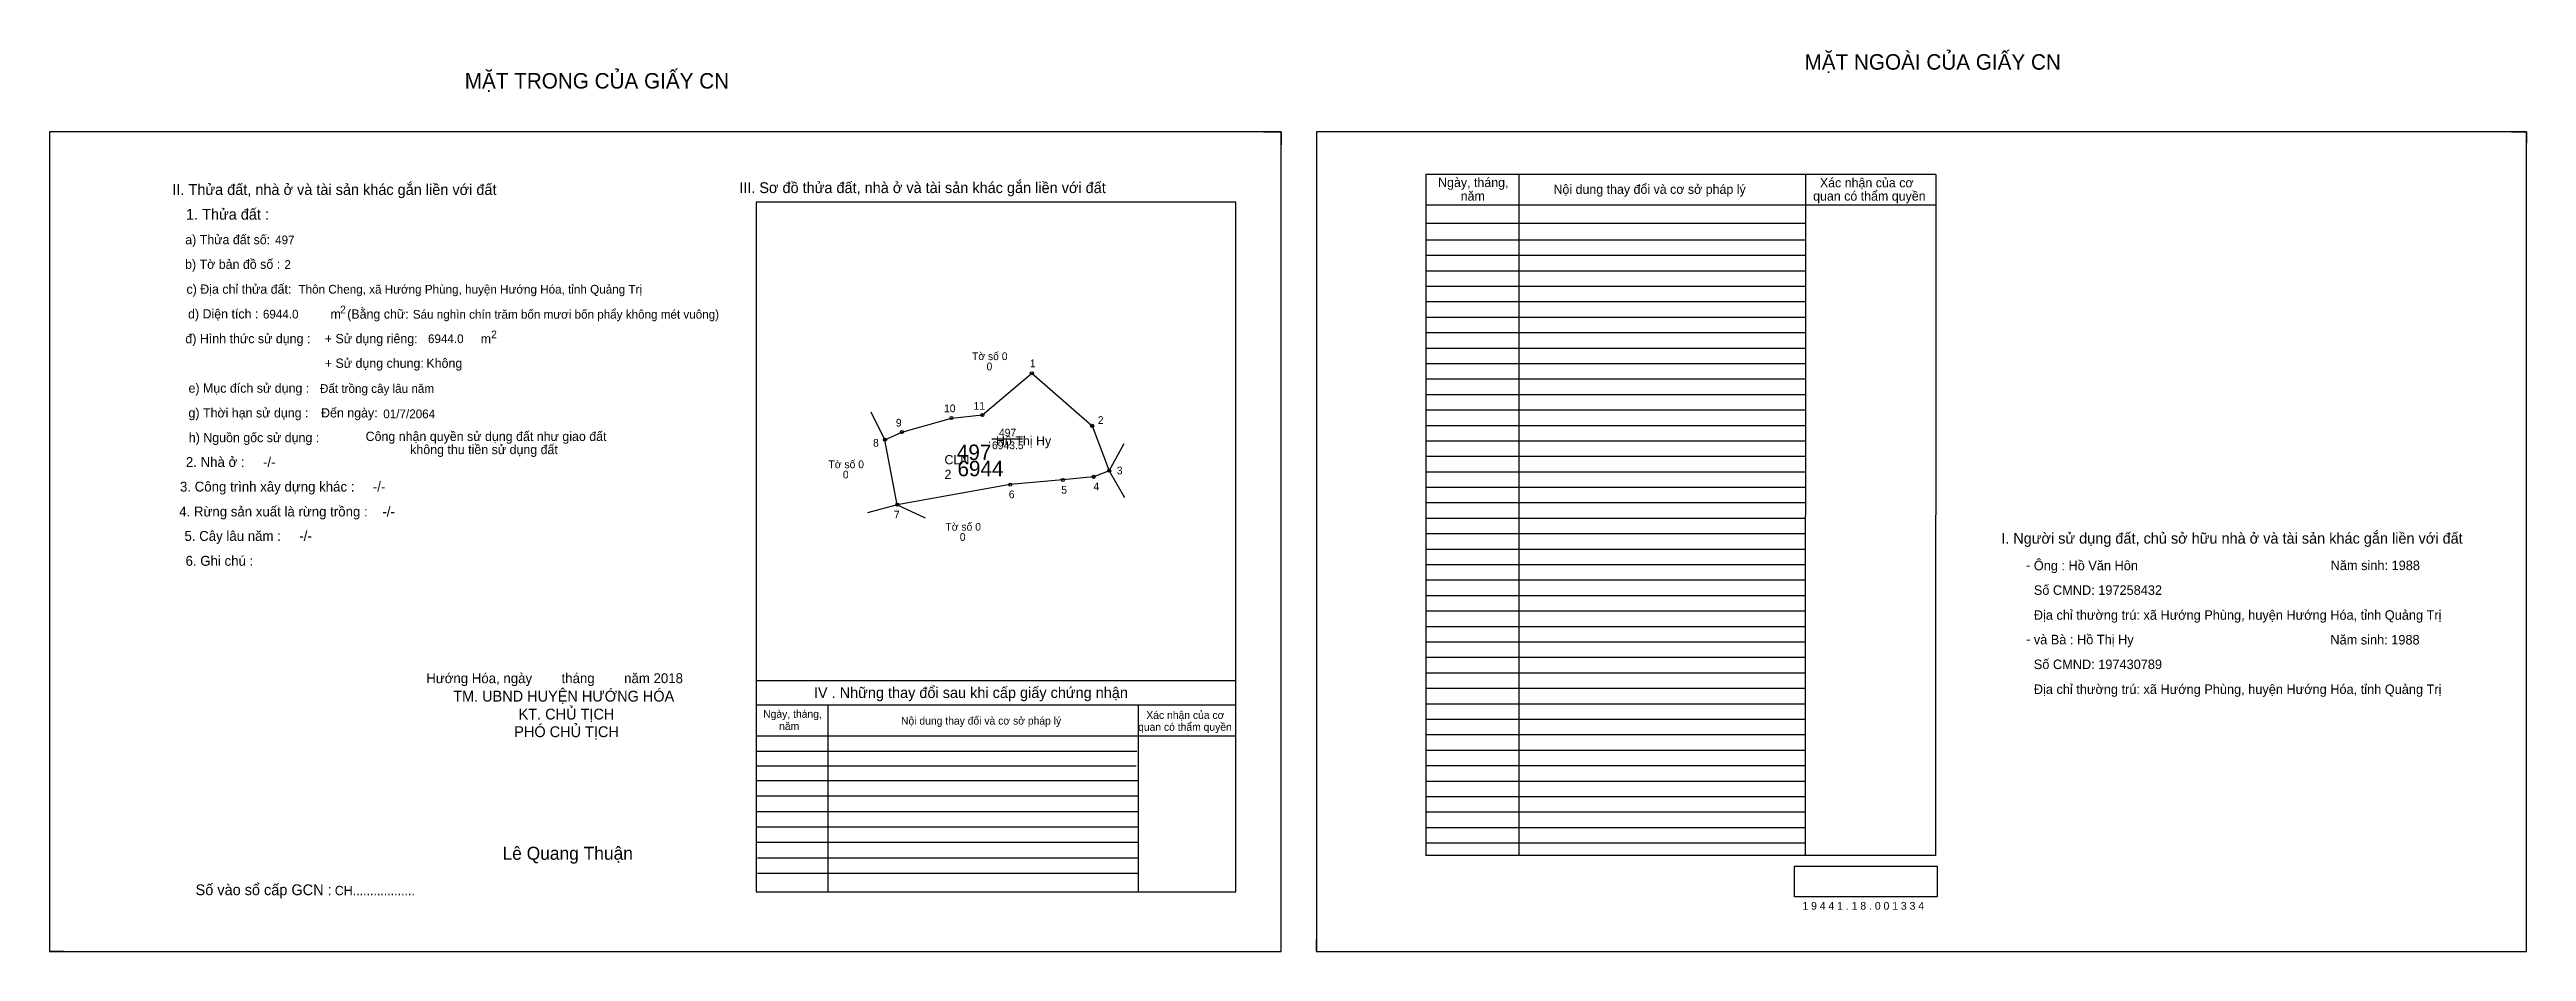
# Model space of a CAD drawing. Extents: x 529803 to 533313, y 1849902 to 1850501.
# Drawn here: x 531712 to 533313, y 1849918 to 1850501 of the extents above.
import ezdxf

# ---------------------------------------------------------------- set-up
doc = ezdxf.new("R2010")
doc.units = 0
for name, color, linetype in [('Default', 7, 'Continuous'), ('Level 10', 7, 'Continuous'), ('Level 11', 7, 'Continuous'), ('Level 13', 7, 'Continuous'), ('Level 2', 7, 'Continuous'), ('Level 27', 7, 'Continuous'), ('Level 3', 7, 'Continuous'), ('Level 36', 7, 'Continuous'), ('Level 4', 7, 'Continuous'), ('Level 5', 7, 'Continuous'), ('Level 55', 7, 'Continuous'), ('Level 6', 7, 'Continuous'), ('Level 7', 7, 'Continuous'), ('Level 8', 7, 'Continuous'), ('Level 9', 7, 'Continuous')]:
    doc.layers.add(name, color=color, linetype=linetype)

msp = doc.modelspace()

# ---------------------------------------------------------------- linework, layer by layer
at = {"layer": 'Level 10'}
for p, q in [((532496.8, 1850448.1), (532508.1, 1850448.1)), ((532508.1, 1850448.1), (532508.1, 1850439.7)), ((533303.6, 1850448.1), (533313.2, 1850448.1)), ((533313.2, 1850448.1), (533313.2, 1850440.7)), ((531712, 1849925.9), (531712, 1849918.1)), ((531721.2, 1849918.1), (531712, 1849918.1)), ((532530.9, 1849918.1), (532530.9, 1849925.9)), ((532530.9, 1849918.1), (532538, 1849918.1))]:
    msp.add_line(p, q, dxfattribs=at)
for points in [[(531712, 1849918.1), (532508.1, 1849918.1), (532508.1, 1850448.1), (531712, 1850448.1)], [(532530.9, 1849918.1), (533313.2, 1849918.1), (533313.2, 1850448.1), (532530.9, 1850448.1)], [(532260, 1850207), (532252, 1850249), (532263, 1850254), (532295, 1850263), (532315, 1850265), (532347, 1850292), (532386, 1850258), (532397, 1850229), (532387, 1850225), (532367, 1850223), (532333, 1850220)]]:
    msp.add_lwpolyline(points, close=True, dxfattribs=at)
at = {"layer": 'Level 11'}
for centre in [(532347, 1850292), (532263, 1850254), (532295, 1850263), (532315, 1850265), (532386, 1850258), (532252, 1850249), (532333, 1850220), (532367, 1850223), (532387, 1850225), (532397, 1850229), (532260, 1850207), (532260, 1850207)]:
    msp.add_circle(centre, 1, dxfattribs=at)
at = {"layer": 'Level 27'}
for p, q in [((532252, 1850249), (532243.1, 1850266.9)), ((532397, 1850229), (532406.6, 1850246.6)), ((532397, 1850229), (532406.9, 1850211.6)), ((532260, 1850207), (532240.7, 1850201.7)), ((532260, 1850207), (532278.1, 1850198.5))]:
    msp.add_line(p, q, dxfattribs=at)
at = {"layer": 'Level 6'}
msp.add_lwpolyline([(532839.9, 1849973.2), (532932.3, 1849973.2), (532932.3, 1849953.4), (532839.9, 1849953.4)], close=True, dxfattribs=at)
at = {"layer": 'Level 7'}
for p, q in [((532846.9, 1850378.1), (532601.7, 1850378.1)), ((532846.9, 1850368.1), (532601.7, 1850368.1)), ((532846.9, 1850358.1), (532601.7, 1850358.1)), ((532846.9, 1850348.1), (532601.7, 1850348.1)), ((532846.9, 1850338.1), (532601.7, 1850338.1)), ((532846.9, 1850328.1), (532601.7, 1850328.1)), ((532846.9, 1850318.1), (532601.7, 1850318.1)), ((532846.9, 1850308.1), (532601.7, 1850308.1)), ((532846.9, 1850298.1), (532601.7, 1850298.1)), ((532846.9, 1850288.1), (532601.7, 1850288.1)), ((532846.9, 1850278.1), (532601.7, 1850278.1)), ((532846.9, 1850268.1), (532601.7, 1850268.1)), ((532846.9, 1850258.1), (532601.7, 1850258.1)), ((532846.9, 1850248.1), (532601.7, 1850248.1)), ((532846.9, 1850238.1), (532601.7, 1850238.1)), ((532846.9, 1850228.1), (532601.7, 1850228.1)), ((532846.9, 1850218.1), (532601.7, 1850218.1)), ((532846.9, 1850208.1), (532601.7, 1850208.1)), ((532846.9, 1850198.1), (532601.7, 1850198.1)), ((532846.9, 1850188.1), (532601.7, 1850188.1)), ((532846.9, 1850178.1), (532601.7, 1850178.1)), ((532846.9, 1850168.1), (532601.7, 1850168.1)), ((532846.9, 1850158.1), (532601.7, 1850158.1)), ((532846.9, 1850148.1), (532601.7, 1850148.1)), ((532846.9, 1850138.1), (532601.7, 1850138.1)), ((532846.9, 1850128.1), (532601.7, 1850128.1)), ((532846.9, 1850118.1), (532601.7, 1850118.1)), ((532846.9, 1850108.1), (532601.7, 1850108.1)), ((532846.9, 1850098.1), (532601.7, 1850098.1)), ((532846.9, 1850088.1), (532601.7, 1850088.1)), ((532846.9, 1850078.1), (532601.7, 1850078.1)), ((532846.9, 1850068.1), (532601.7, 1850068.1)), ((532414.9, 1850047.4), (532168.8, 1850047.4)), ((532846.9, 1850058.1), (532601.7, 1850058.1)), ((532846.9, 1850048.1), (532601.7, 1850048.1)), ((532414.4, 1850037.9), (532168.8, 1850037.9)), ((532415.7, 1850028.5), (532168.8, 1850028.5)), ((532846.9, 1850038.1), (532601.7, 1850038.1)), ((532846.9, 1850028.1), (532601.7, 1850028.1)), ((532415.7, 1850018.5), (532168.8, 1850018.5)), ((532846.9, 1850018.1), (532601.7, 1850018.1)), ((532415.7, 1850008.5), (532168.8, 1850008.5)), ((532415.7, 1849998.5), (532168.8, 1849998.5)), ((532846.9, 1850008.1), (532601.7, 1850008.1)), ((532846.9, 1849998.1), (532601.7, 1849998.1)), ((532415.7, 1849988.5), (532168.8, 1849988.5)), ((532415.7, 1849978.5), (532169.6, 1849978.5)), ((532846.9, 1849988.1), (532601.7, 1849988.1)), ((532415.7, 1849968.5), (532169.6, 1849968.5))]:
    msp.add_line(p, q, dxfattribs=at)
at = {"layer": 'Level 8'}
for p, q in [((532931.3, 1850420.6), (532601.7, 1850420.6)), ((532601.7, 1850420.6), (532601.7, 1849980.1)), ((532661.7, 1850420.6), (532661.7, 1849980.1)), ((532847.1, 1850420.4), (532846.9, 1849980.1)), ((532931.3, 1850420.6), (532931.2, 1849980.1)), ((532478.8, 1850402.7), (532168.8, 1850402.7)), ((532168.8, 1850402.7), (532168.8, 1849956.7)), ((532478.8, 1849956.7), (532478.8, 1850402.7)), ((532931.3, 1850400.6), (532601.7, 1850400.6)), ((532846.9, 1850388.8), (532601.7, 1850388.8)), ((532478.8, 1850093.1), (532168.8, 1850093.1)), ((532478.8, 1850077.4), (532168.8, 1850077.4)), ((532215, 1850077.4), (532215, 1849956.7)), ((532415.7, 1850077.4), (532415.7, 1849956.7)), ((532478.8, 1850057.4), (532168.8, 1850057.4)), ((532931.2, 1849980.1), (532601.7, 1849980.1)), ((532168.8, 1849956.7), (532478.8, 1849956.7))]:
    msp.add_line(p, q, dxfattribs=at)
at = {"layer": 'Level 9'}
msp.add_line((532321.2, 1850249.5), (532341, 1850249.5), dxfattribs=at)

# ---------------------------------------------------------------- texts
at = {"layer": 'Default'}
for s, p in [('e) Mục đích sử dụng :', (531801.8, 1850279.4)), ('g) Thời hạn sử dụng :', (531801.8, 1850263.4)), ('Đến ngày:', (531887.5, 1850263.4)), ('h) Nguồn gốc sử dụng :', (531802, 1850247.4)), ('Công nhận quyền sử dụng đất như giao đất', (531916.3, 1850248.2)), ('không thu tiền sử dụng đất', (531945.1, 1850239.7))]:
    msp.add_text(s, height=6, dxfattribs=at).set_placement(p)
at = {"layer": 'Level 13'}
for s, p in [('497', (532325.7, 1850251.1)), ('.', (532318.6, 1850247)), ('6943.5', (532321.2, 1850242.9))]:
    msp.add_text(s, height=5, dxfattribs=at).set_placement(p)
at = {"layer": 'Level 2'}
msp.add_text('Hồ Thị Hy', height=6, dxfattribs=at).set_placement((532323.8, 1850245.3))
at = {"layer": 'Level 3'}
msp.add_text('CLN', height=6, dxfattribs=at).set_placement((532290.5, 1850233.1))
at = {"layer": 'Level 36'}
for s, p in [('Tờ số 0', (532308.3, 1850300.5)), ('0', (532317.7, 1850293.9)), ('Tờ số 0', (532215.5, 1850230.6)), ('0', (532224.8, 1850224)), ('Tờ số 0', (532291.1, 1850190.2)), ('0', (532300.4, 1850183.6))]:
    msp.add_text(s, height=5, dxfattribs=at).set_placement(p)
at = {"layer": 'Level 4'}
msp.add_text('497', height=10, dxfattribs=at).set_placement((532298.5, 1850235.9))
at = {"layer": 'Level 5'}
msp.add_text('6944', height=10, dxfattribs=at).set_placement((532298.9, 1850225.4))
at = {"layer": 'Level 55'}
for s, height, p in [('1', 0.8, (532346.8, 1850292)), ('0', 0.22, (532346.9, 1850291.8)), ('9', 0.8, (532262.7, 1850254)), ('0', 0.22, (532262.9, 1850253.8)), ('10', 0.8, (532294.4, 1850263)), ('0', 0.22, (532294.9, 1850262.8)), ('11', 0.8, (532314.5, 1850265)), ('0', 0.22, (532314.9, 1850264.8)), ('2', 0.8, (532385.7, 1850258)), ('0', 0.22, (532385.9, 1850257.8)), ('8', 0.8, (532251.7, 1850249)), ('0', 0.22, (532251.9, 1850248.8)), ('0', 0.22, (532251.9, 1850248.8)), ('0', 0.22, (532251.9, 1850248.8)), ('6', 0.8, (532332.7, 1850220)), ('0', 0.22, (532332.9, 1850219.8)), ('0', 0.22, (532332.9, 1850219.8)), ('5', 0.8, (532366.7, 1850223)), ('0', 0.22, (532366.9, 1850222.8)), ('0', 0.22, (532366.9, 1850222.8)), ('4', 0.8, (532386.7, 1850225)), ('0', 0.22, (532386.9, 1850224.8)), ('0', 0.22, (532386.9, 1850224.8)), ('3', 0.8, (532396.8, 1850229)), ('0', 0.22, (532396.9, 1850228.8)), ('0', 0.22, (532396.9, 1850228.8)), ('0', 0.22, (532396.9, 1850228.8)), ('7', 0.8, (532259.7, 1850207)), ('0', 0.22, (532259.9, 1850206.8)), ('0', 0.22, (532259.9, 1850206.8)), ('0', 0.22, (532259.9, 1850206.8)), ('0', 0.22, (532259.9, 1850206.8))]:
    msp.add_text(s, height=height, dxfattribs=at).set_placement(p)
at = {"layer": 'Level 6'}
for s, height, p in [('497', 5.63, (531857.8, 1850375.4)), ('2', 5.63, (531863.8, 1850359.5)), ('Thôn Cheng, xã Hướng Phùng, huyện Hướng Hóa, tỉnh Quảng Trị', 5.64, (531872.9, 1850343.5)), ('6944.0', 5.63, (531849.9, 1850327.4)), ('Sáu nghìn chín trăm bốn mươi bốn phẩy không mét vuông)', 5.632, (531946.8, 1850327.3)), ('6944.0', 5.63, (531956.6, 1850311.5)), ('Đất trồng cây lâu năm', 5.64, (531886.8, 1850279.3)), ('01/7/2064', 5.64, (531927.7, 1850262.9)), ('Ông : Hồ Văn Hôn', 6.16, (532994.7, 1850164.6)), ('Năm sinh: 1988', 6.16, (533186.6, 1850164.7)), ('Số CMND: 197258432', 6.16, (532994.7, 1850148.7)), ('Địa chỉ thường trú: xã Hướng Phùng, huyện Hướng Hóa, tỉnh Quảng Trị', 6.16, (532994.7, 1850132.6)), ('và Bà : Hồ Thị Hy', 6.16, (532994.7, 1850116.7)), ('Năm sinh: 1988', 6.16, (533186.4, 1850116.6)), ('Số CMND: 197430789', 6.16, (532994.7, 1850100.7)), ('Địa chỉ thường trú: xã Hướng Phùng, huyện Hướng Hóa, tỉnh Quảng Trị', 6.16, (532994.7, 1850084.6)), ('1 9 4 4 1 . 1 8 . 0 0 1 3 3 4', 5.04, (532845.1, 1849945.1))]:
    msp.add_text(s, height=height, dxfattribs=at).set_placement(p)
at = {"layer": 'Level 7'}
for s, height, p in [('MẶT NGOÀI CỦA GIẤY CN', 10, (532846.5, 1850488.3)), ('MẶT TRONG CỦA GIẤY CN', 10, (531980.4, 1850476.1)), ('II. Thửa đất, nhà ở và tài sản khác gắn liền với đất', 7, (531791.4, 1850407.3)), ('III. Sơ đồ thửa đất, nhà ở và tài sản khác gắn liền với đất', 7, (532157.8, 1850408.5)), ('Ngày, tháng,', 6, (532609.6, 1850412.4)), ('Nội dung thay đổi và cơ sở pháp lý', 6, (532684.2, 1850408)), ('Xác nhận của cơ', 6, (532856.4, 1850412.2)), ('1. Thửa đất :', 7, (531800.2, 1850391.3)), ('năm', 6, (532624.2, 1850403.6)), (' quan có thẩm quyền', 6, (532849.8, 1850403.6)), ('a) Thửa đất số:', 6, (531799.7, 1850375.4)), ('b) Tờ bản đồ số :', 6, (531799.6, 1850359.5)), ('c) Địa chỉ thửa đất:', 6, (531800.5, 1850343.4)), ('d) Diện tích :', 6, (531801.5, 1850327.4)), ('m', 6, (531893.6, 1850327.3)), ('2', 5, (531899.8, 1850330.7)), ('(Bằng chữ:', 6, (531904.4, 1850327.3)), ('đ) Hình thức sử dụng :', 6, (531799.8, 1850311.4)), ('+ Sử dụng riêng:', 6, (531889.9, 1850311.4)), ('m', 6, (531990.7, 1850311.3)), ('2', 5, (531997.4, 1850314.6)), ('+ Sử dụng chung:', 6, (531889.9, 1850295.5)), ('Không', 6, (531955.6, 1850295.5)), ('2. Nhà ở :     -/-', 6.4, (531800.1, 1850231.4)), ('3. Công trình xây dựng khác :     -/-', 6.4, (531796.3, 1850215.5)), ('2', 6, (532290.5, 1850223.6)), ('4. Rừng sản xuất là rừng trồng :    -/-', 6.4, (531795.8, 1850199.4)), ('5. Cây lâu năm :     -/-', 6.4, (531799.2, 1850183.6)), ('I. Người sử dụng đất, chủ sở hữu nhà ở và tài sản khác gắn liền với đất', 7, (532973.6, 1850181.8)), ('6. Ghi chú :', 6.4, (531799.9, 1850167.5)), ('-', 6.4, (532989.6, 1850164.8)), ('-', 6.4, (532989.7, 1850116.9)), ('Hướng Hóa, ngày        tháng        năm 2018', 6.4, (531955.5, 1850091.6)), ('TM. UBND HUYỆN HƯỚNG HÓA', 7, (531972.9, 1850079.7)), ('KT. CHỦ TỊCH', 7, (532015.2, 1850068.1)), ('Ngày, tháng,', 5, (532173.3, 1850069.2)), ('IV . Những thay đổi sau khi cấp giấy chứng nhận', 7, (532206.1, 1850082)), ('PHÓ CHỦ TỊCH', 7, (532012.4, 1850056.7)), ('năm', 5, (532183.6, 1850061.3)), ('Nội dung thay đổi và cơ sở pháp lý', 5, (532262.4, 1850064.8)), (' quan có thẩm quyền', 5, (532413.8, 1850060.8)), ('Xác nhận của cơ', 5, (532421, 1850068.5)), ('Lê Quang Thuận', 8.4, (532004.8, 1849977.4)), ('Số vào sổ cấp GCN :', 7, (531806.4, 1849954.5)), ('CH..................', 6, (531896.4, 1849954.5))]:
    msp.add_text(s, height=height, dxfattribs=at).set_placement(p)
at = {"layer": 'Level 9'}
for s, p in [('1', (532345.7, 1850295.9)), ('10', (532290.2, 1850266.8)), ('11', (532309.3, 1850268.4)), ('9', (532259.1, 1850257.5)), ('2', (532389.6, 1850259.2)), ('8', (532244.3, 1850244.5)), ('5', (532366, 1850214.1)), ('4', (532386.8, 1850216.3)), ('3', (532401.9, 1850226.6)), ('7', (532257.8, 1850198.1)), ('6', (532332.1, 1850211.2))]:
    msp.add_text(s, height=5, dxfattribs=at).set_placement(p)

doc.saveas('drawing.dxf')
